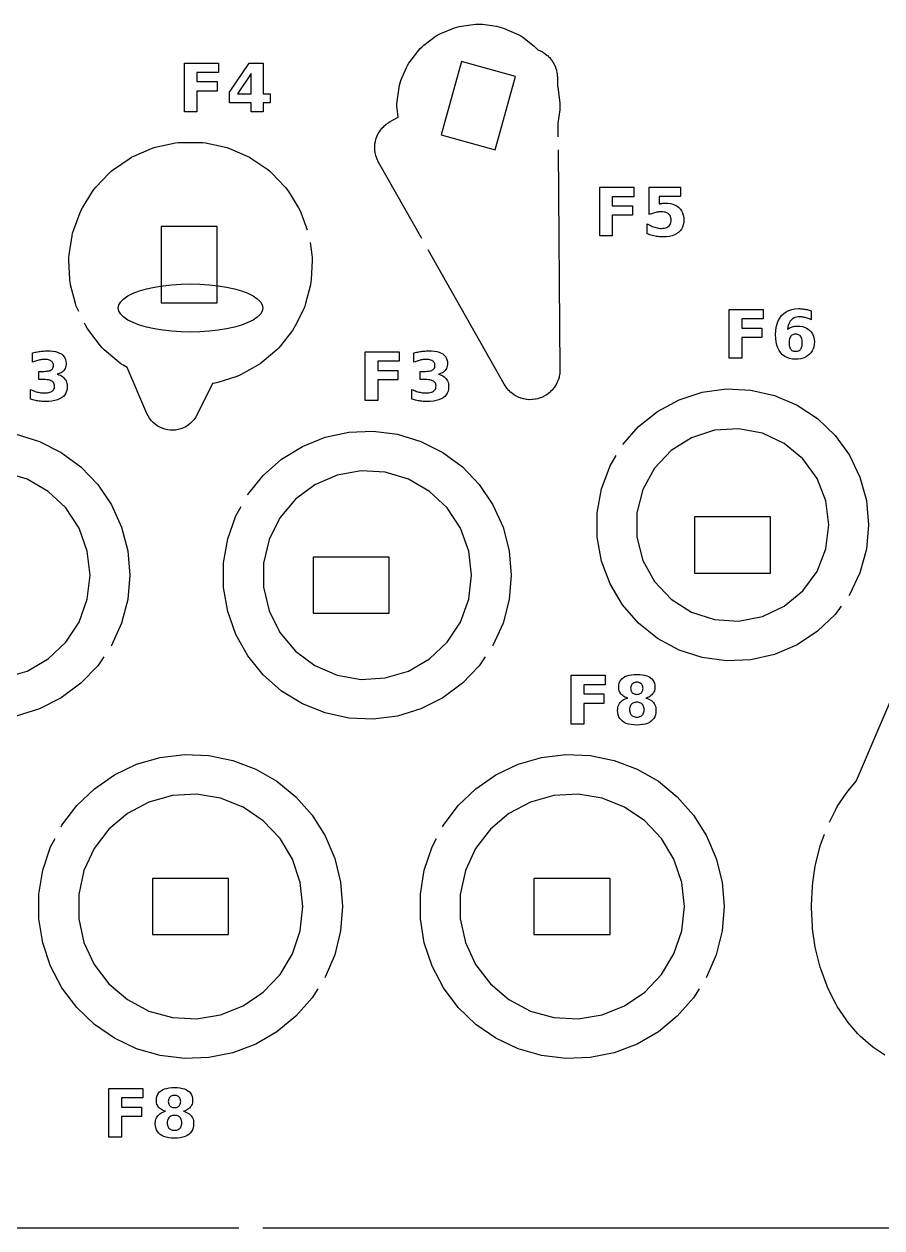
# Model space of a CAD drawing. Header units: millimetres. Extents: x 0 to 300, y 0 to 300.
# Drawn here: x 213.7 to 256.4, y 150 to 209.9 of the extents above; entities that cross this region are included whole.
import ezdxf

# ---------------------------------------------------------------- set-up
doc = ezdxf.new("R2010")
doc.units = ezdxf.units.MM
for name, color, linetype in [('CUT', 1, 'CONTINUOUS'), ('ENGRAVE', 5, 'CONTINUOUS'), ('SCORE', 7, 'CONTINUOUS')]:
    doc.layers.add(name, color=color, linetype=linetype)

msp = doc.modelspace()

# ---------------------------------------------------------------- linework, layer by layer
at = {"layer": 'CUT', "color": 1}
for points in [[(233.5188, 199.2549), (231.3811, 203.0245), (231.3501, 203.0824), (231.3301, 203.122), (231.2769, 203.242), (231.2721, 203.2544), (231.2308, 203.379), (231.2273, 203.3919), (231.1984, 203.5199), (231.1962, 203.5331), (231.18, 203.6633), (231.179, 203.6766), (231.1758, 203.8079), (231.1761, 203.8212), (231.1857, 203.9521), (231.1873, 203.9653), (231.2097, 204.0947), (231.2126, 204.1077), (231.2475, 204.2342), (231.2517, 204.2469), (231.2989, 204.3694), (231.3043, 204.3816), (231.3633, 204.4988), (231.3698, 204.5105), (231.44, 204.6214), (231.4477, 204.6323), (231.5284, 204.7358), (231.5371, 204.7459), (231.6276, 204.841), (231.6372, 204.8502), (231.7366, 204.936), (231.7471, 204.9442), (231.8544, 205.0199), (231.8918, 205.0436), (231.9481, 205.0774), (232.3386, 205.2988), (232.2858, 205.7254), (232.2764, 205.8433), (232.2773, 205.9633), (232.2886, 206.0811), (232.386, 206.7795), (232.4074, 206.8959), (232.4394, 207.0115), (232.4807, 207.1224), (232.7556, 207.7718), (232.8064, 207.8786), (232.8672, 207.982), (232.9358, 208.0784), (233.3694, 208.6346), (233.4461, 208.7246), (233.5316, 208.8088), (233.6228, 208.8841), (234.1856, 209.3091), (234.283, 209.3762), (234.3874, 209.4354), (234.495, 209.4846), (235.1486, 209.7494), (235.2601, 209.789), (235.3762, 209.8192), (235.4929, 209.8388), (236.1927, 209.9255), (236.3107, 209.9349), (236.4306, 209.9339), (236.5484, 209.9227), (237.2468, 209.8253), (237.3632, 209.8038), (237.4788, 209.7719), (237.5897, 209.7306), (238.2391, 209.4557), (238.3459, 209.4049), (238.4494, 209.3441), (238.5458, 209.2755), (239.1131, 208.8331), (239.2215, 208.7389), (239.3008, 208.6538), (239.3339, 208.6408), (239.3943, 208.6152), (239.412, 208.6072), (239.5298, 208.5469), (239.5414, 208.5402), (239.6526, 208.4685), (239.6635, 208.4607), (239.7671, 208.3784), (239.7772, 208.3695), (239.8721, 208.2774), (239.8813, 208.2675), (239.9667, 208.1665), (239.9748, 208.1558), (240.0498, 208.0468), (240.0569, 208.0354), (240.1207, 207.9195), (240.1266, 207.9074), (240.1787, 207.7858), (240.1833, 207.7732), (240.2231, 207.647), (240.2265, 207.634), (240.2537, 207.5045), (240.2558, 207.4913), (240.27, 207.3597), (240.2726, 207.3151), (240.2748, 207.249), (240.2776, 206.93), (240.279, 206.9049), (240.2875, 206.8488), (240.2963, 206.7978), (240.3928, 206.0186), (240.4022, 205.9006), (240.4013, 205.7807), (240.39, 205.6629), (240.2975, 204.9996), (240.2955, 204.98), (240.2949, 204.9602), (240.3005, 204.3263)], [(216.4288, 195.6332), (216.3635, 195.7662), (216.3094, 195.8924), (216.2682, 196.0235), (216.0292, 196.9465), (216.0016, 197.0811), (215.9877, 197.2178), (215.9394, 198.17), (215.9394, 198.3074), (215.9533, 198.444), (216.0977, 199.3865), (216.1253, 199.5211), (216.1665, 199.6521), (216.4976, 200.5462), (216.5518, 200.6725), (216.6184, 200.7926), (217.1228, 201.6017), (217.2013, 201.7145), (217.2908, 201.8187), (217.9476, 202.5098), (218.0472, 202.6044), (218.1559, 202.6885), (218.9384, 203.2332), (219.055, 203.3059), (219.1783, 203.3664), (220.0545, 203.7424), (220.1833, 203.7901), (220.3164, 203.8245), (221.2503, 204.0165), (221.3861, 204.0373), (221.5233, 204.0442), (222.4767, 204.0442), (222.6139, 204.0373), (222.7497, 204.0165), (223.6836, 203.8245), (223.8167, 203.7901), (223.9455, 203.7424), (224.8217, 203.3664), (224.945, 203.3059), (225.0616, 203.2332), (225.8441, 202.6885), (225.9528, 202.6044), (226.0524, 202.5098), (226.7092, 201.8187), (226.7987, 201.7145), (226.8772, 201.6017), (227.3816, 200.7926), (227.4482, 200.6725), (227.5024, 200.5462), (227.8164, 199.6985)], [(240.3062, 203.6763), (240.4022, 192.7513), (240.4012, 192.6861), (240.3994, 192.642), (240.3879, 192.5121), (240.386, 192.499), (240.3619, 192.3708), (240.3588, 192.3579), (240.3222, 192.2326), (240.3179, 192.2201), (240.2693, 192.099), (240.2638, 192.087), (240.2037, 191.9712), (240.197, 191.9597), (240.1259, 191.8504), (240.1181, 191.8396), (240.0367, 191.7377), (240.0279, 191.7278), (239.9369, 191.6343), (239.9272, 191.6252), (239.8275, 191.5411), (239.817, 191.533), (239.7096, 191.4589), (239.6983, 191.4519), (239.5843, 191.3887), (239.5724, 191.3828), (239.4526, 191.331), (239.4402, 191.3263), (239.316, 191.2864), (239.3032, 191.2829), (239.1757, 191.2553), (239.1627, 191.2531), (239.0331, 191.238), (239.0198, 191.2371), (238.8894, 191.2347), (238.8762, 191.2351), (238.7461, 191.2455), (238.733, 191.2471), (238.6045, 191.2701), (238.5916, 191.273), (238.466, 191.3084), (238.4534, 191.3126), (238.3319, 191.36), (238.3198, 191.3654), (238.2035, 191.4244), (238.1919, 191.431), (238.0819, 191.5011), (238.0711, 191.5087), (237.9684, 191.5892), (237.9584, 191.5979), (237.864, 191.688), (237.8549, 191.6976), (237.7697, 191.7964), (237.7616, 191.8069), (237.6865, 191.9135), (237.6629, 191.9508), (237.6293, 192.0068), (233.8395, 198.6895)], [(227.9517, 199.0645), (228.0467, 198.444), (228.0606, 198.3074), (228.0606, 198.17), (228.0123, 197.2178), (227.9984, 197.0811), (227.9708, 196.9465), (227.7318, 196.0235), (227.6906, 195.8924), (227.6365, 195.7662), (227.2166, 194.9102), (227.1499, 194.79), (227.0714, 194.6773), (226.4878, 193.9233), (226.3983, 193.8191), (226.2987, 193.7244), (225.5753, 193.1034), (225.4667, 193.0193), (225.3501, 192.9466), (224.5165, 192.4839), (224.3931, 192.4234), (224.2643, 192.3757), (223.3546, 192.0903), (223.2216, 192.0558), (223.2038, 192.0531), (223.2039, 192.0526), (223.1024, 192.0371), (222.3198, 190.4718), (222.254, 190.3551), (222.176, 190.2439), (222.0873, 190.1409), (221.989, 190.0472), (221.8819, 189.9637), (221.7671, 189.8911), (221.6456, 189.8302), (221.5188, 189.7816), (221.3877, 189.7458), (221.2538, 189.723), (221.1183, 189.7136), (220.9825, 189.7176), (220.8478, 189.7349), (220.7154, 189.7655), (220.5867, 189.809), (220.463, 189.865), (220.3453, 189.9329), (220.2349, 190.0121), (220.1329, 190.1018), (220.0402, 190.2011), (219.9578, 190.3091), (219.8865, 190.4247), (219.8277, 190.5451), (218.8474, 192.8323), (218.8445, 192.8382), (218.8389, 192.8417), (218.6499, 192.9466), (218.5333, 193.0193), (218.4247, 193.1034), (217.7013, 193.7244), (217.6017, 193.8191), (217.5122, 193.9233), (216.9286, 194.6773), (216.8501, 194.79), (216.7834, 194.9102), (216.715, 195.0496)], [(243.5395, 189.0063), (244.3178, 189.8972), (245.2675, 190.6545), (246.3371, 191.2301), (247.4924, 191.6054), (248.696, 191.7685), (249.9095, 191.714), (251.0937, 191.4437), (252.2106, 190.9663), (253.2243, 190.2971), (254.1023, 189.4577), (254.8163, 188.475), (255.3433, 187.3807), (255.6664, 186.2098), (255.7753, 185), (255.6664, 183.7902), (255.3433, 182.6193), (254.8163, 181.525), (254.7894, 181.488)], [(205.8395, 186.4898), (205.8552, 186.518), (206.6198, 187.4648), (207.5333, 188.2689), (208.5697, 188.907), (209.6989, 189.3608), (210.8886, 189.6172), (212.1045, 189.6688), (213.3117, 189.5142), (214.4753, 189.1579), (215.562, 188.61), (216.5405, 187.8863), (217.3826, 187.0076), (218.0641, 185.9993), (218.5654, 184.8904), (218.8721, 183.7126), (218.9753, 182.5), (218.8721, 181.2874), (218.5654, 180.1096), (218.0641, 179.0007), (218.0412, 178.9667)], [(224.8395, 186.4898), (224.8552, 186.518), (225.6198, 187.4648), (226.5333, 188.2689), (227.5697, 188.907), (228.6989, 189.3608), (229.8886, 189.6172), (231.1045, 189.6688), (232.3117, 189.5142), (233.4753, 189.1579), (234.562, 188.61), (235.5405, 187.8863), (236.3826, 187.0076), (237.0641, 185.9993), (237.5654, 184.8904), (237.8721, 183.7126), (237.9753, 182.5), (237.8721, 181.2874), (237.5654, 180.1096), (237.0641, 179.0007), (237.0412, 178.9667)], [(254.4073, 180.9621), (254.1023, 180.5423), (253.2243, 179.7029), (252.2106, 179.0337), (251.0937, 178.5563), (249.9095, 178.286), (248.696, 178.2315), (247.4924, 178.3946), (246.3371, 178.7699), (245.2675, 179.3455), (244.3178, 180.1028), (243.5187, 181.0176), (242.8957, 182.0603), (242.4689, 183.1975), (242.252, 184.3927), (242.252, 185.6073), (242.4689, 186.8025), (242.8957, 187.9397), (243.2015, 188.4516)], [(217.6772, 178.4282), (217.3826, 177.9924), (216.5405, 177.1137), (215.562, 176.39), (214.4753, 175.8421), (213.3117, 175.4858), (212.1045, 175.3312), (210.8886, 175.3828), (209.6989, 175.6392), (208.5697, 176.093), (207.5333, 176.7311), (206.6198, 177.5352), (205.8552, 178.482), (205.2617, 179.5445), (204.8563, 180.692), (204.6506, 181.8915), (204.6506, 183.1085), (204.8563, 184.308), (205.2617, 185.4555), (205.5225, 185.9224)], [(236.6772, 178.4282), (236.3826, 177.9924), (235.5405, 177.1137), (234.562, 176.39), (233.4753, 175.8421), (232.3117, 175.4858), (231.1045, 175.3312), (229.8886, 175.3828), (228.6989, 175.6392), (227.5697, 176.093), (226.5333, 176.7311), (225.6198, 177.5352), (224.8552, 178.482), (224.2617, 179.5445), (223.8563, 180.692), (223.6506, 181.8915), (223.6506, 183.1085), (223.8563, 184.308), (224.2617, 185.4555), (224.5225, 185.9224)], [(253.8208, 170.2013), (254.1396, 170.8375), (254.2179, 170.9732), (254.651, 171.6317), (254.752, 171.766), (255.1558, 172.2381), (255.1699, 172.2564), (255.18, 172.2771), (257.7369, 178.2431)], [(215.5532, 169.9643), (215.5975, 170.0487), (216.3298, 171.0233), (217.2091, 171.8678), (218.2124, 172.5604), (219.3138, 173.083), (220.4848, 173.4222), (221.695, 173.5691), (222.9131, 173.52), (224.1076, 173.2762), (225.2475, 172.8439), (226.3032, 172.2343), (227.2476, 171.4633), (228.056, 170.5508), (228.7075, 169.5204), (229.1854, 168.3988), (229.4771, 167.2152), (229.5752, 166), (229.4771, 164.7848), (229.1854, 163.6012), (228.7075, 162.4796), (228.6879, 162.4485)], [(234.5532, 169.9643), (234.5975, 170.0487), (235.3298, 171.0233), (236.2091, 171.8678), (237.2124, 172.5604), (238.3138, 173.083), (239.4848, 173.4222), (240.695, 173.5691), (241.9131, 173.52), (243.1076, 173.2762), (244.2475, 172.8439), (245.3032, 172.2343), (246.2476, 171.4633), (247.056, 170.5508), (247.7075, 169.5204), (248.1854, 168.3988), (248.4771, 167.2152), (248.5752, 166), (248.4771, 164.7848), (248.1854, 163.6012), (247.7075, 162.4796), (247.6879, 162.4485)], [(228.3405, 161.8991), (228.056, 161.4492), (227.2476, 160.5367), (226.3032, 159.7657), (225.2475, 159.1561), (224.1076, 158.7238), (222.9131, 158.48), (221.695, 158.4309), (220.4848, 158.5778), (219.3138, 158.917), (218.2124, 159.4396), (217.2091, 160.1322), (216.3298, 160.9767), (215.5975, 161.9513), (215.0309, 163.0308), (214.6449, 164.1871), (214.4493, 165.3904), (214.4493, 166.6096), (214.6449, 167.8129), (215.0309, 168.9692), (215.2511, 169.3887)], [(247.3405, 161.8991), (247.056, 161.4492), (246.2476, 160.5367), (245.3032, 159.7657), (244.2475, 159.1561), (243.1076, 158.7238), (241.9131, 158.48), (240.695, 158.4309), (239.4848, 158.5778), (238.3138, 158.917), (237.2124, 159.4396), (236.2091, 160.1322), (235.3298, 160.9767), (234.5975, 161.9513), (234.0309, 163.0308), (233.6449, 164.1871), (233.4493, 165.3904), (233.4493, 166.6096), (233.6449, 167.8129), (234.0309, 168.9692), (234.2511, 169.3887)], [(256.5787, 158.6015), (256.036, 158.9584), (255.8811, 159.0773), (255.3615, 159.5402), (255.2347, 159.6695), (254.752, 160.234), (254.651, 160.3683), (254.2179, 161.0268), (254.1396, 161.1625), (253.768, 161.9041), (253.7093, 162.0394), (253.4094, 162.8503), (253.3677, 162.9843), (253.1475, 163.849), (253.1208, 163.9816), (252.9864, 164.8829), (252.9734, 165.0146), (252.9281, 165.9343), (252.9281, 166.0657), (252.9742, 167.0022), (252.9969, 167.1903), (252.9988, 167.2003), (253.1208, 168.0184), (253.1475, 168.151), (253.3677, 169.0157), (253.4094, 169.1497), (253.5759, 169.5999)], [(175.6, 150), (224.4, 150)], [(225.6, 150), (274.4, 150)]]:
    msp.add_lwpolyline(points, dxfattribs=at)
for points in [[(234.4901, 204.4168), (237.1794, 203.6739), (238.1885, 207.3271), (235.4992, 208.07), (234.4901, 204.4168)], [(223.3231, 199.8491), (220.5331, 199.8491), (220.5331, 196.0591), (223.3231, 196.0591), (223.3231, 199.8491)], [(250.895, 182.605), (250.895, 185.395), (247.105, 185.395), (247.105, 182.605), (250.895, 182.605)], [(231.895, 180.605), (231.895, 183.395), (228.105, 183.395), (228.105, 180.605), (231.895, 180.605)], [(223.895, 164.605), (223.895, 167.395), (220.105, 167.395), (220.105, 164.605), (223.895, 164.605)], [(242.895, 164.605), (242.895, 167.395), (239.105, 167.395), (239.105, 164.605), (242.895, 164.605)]]:
    msp.add_lwpolyline(points, close=True, dxfattribs=at)
at = {"layer": 'ENGRAVE', "color": 5}
for points in [[(223.3862, 207.9967), (223.3862, 207.5231), (222.3217, 207.5231), (222.3217, 207.0706), (223.3227, 207.0706), (223.3227, 206.597), (222.3217, 206.597), (222.3217, 205.5667), (221.6951, 205.5667), (221.6951, 207.9967), (223.3862, 207.9967)], [(225.6191, 206.4635), (225.9658, 206.4635), (225.9658, 206.0094), (225.6191, 206.0094), (225.6191, 205.5667), (225.0266, 205.5667), (225.0266, 206.0094), (223.9492, 206.0094), (223.9492, 206.5465), (224.9225, 207.9967), (225.6191, 207.9967), (225.6191, 206.4635)], [(225.0266, 206.4635), (225.0266, 207.4807), (224.3398, 206.4635), (225.0266, 206.4635)], [(244.0743, 201.8148), (244.0743, 201.3412), (243.0098, 201.3412), (243.0098, 200.8887), (244.0108, 200.8887), (244.0108, 200.4151), (243.0098, 200.4151), (243.0098, 199.3848), (242.3832, 199.3848), (242.3832, 201.8148), (244.0743, 201.8148)], [(246.3984, 201.8148), (246.3984, 201.3542), (245.3404, 201.3542), (245.3404, 200.9782), (245.3643, 200.9845), (245.3883, 200.9902), (245.4122, 200.9955), (245.4363, 201.0003), (245.4603, 201.0046), (245.4845, 201.0083), (245.5088, 201.0116), (245.5334, 201.0142), (245.5583, 201.0163), (245.5836, 201.0177), (245.6091, 201.0186), (245.635, 201.0189), (245.7777, 201.0127), (245.9094, 200.9942), (246.0301, 200.9634), (246.1399, 200.9202), (246.2388, 200.8646), (246.3268, 200.7967), (246.4023, 200.7178), (246.4642, 200.6292), (246.5123, 200.5308), (246.5467, 200.4228), (246.5673, 200.305), (246.5742, 200.1774), (246.5667, 200.0509), (246.5442, 199.9338), (246.5068, 199.8263), (246.4544, 199.7282), (246.3871, 199.6396), (246.3048, 199.5606), (246.2092, 199.4924), (246.102, 199.4367), (245.9831, 199.3933), (245.8527, 199.3624), (245.7106, 199.3438), (245.5569, 199.3376), (245.4881, 199.3387), (245.4195, 199.342), (245.3512, 199.3476), (245.2831, 199.3553), (245.2152, 199.3653), (245.1476, 199.3775), (245.0801, 199.3919), (245.0127, 199.4087), (244.9455, 199.4277), (244.8785, 199.4491), (244.8115, 199.4728), (244.7447, 199.4987), (244.7447, 199.9919), (244.8103, 199.9555), (244.8748, 199.9223), (244.9382, 199.8922), (245.0004, 199.8653), (245.0615, 199.8416), (245.1215, 199.821), (245.1804, 199.8036), (245.2381, 199.7893), (245.2946, 199.7783), (245.3501, 199.7704), (245.4044, 199.7656), (245.4576, 199.764), (245.5309, 199.7671), (245.5988, 199.7764), (245.6613, 199.7919), (245.7184, 199.8136), (245.7701, 199.8414), (245.8165, 199.8755), (245.8565, 199.9149), (245.8893, 199.9586), (245.9148, 200.0067), (245.933, 200.0593), (245.9439, 200.1162), (245.9475, 200.1774), (245.9439, 200.2392), (245.933, 200.2964), (245.9148, 200.3491), (245.8893, 200.3973), (245.8565, 200.441), (245.8165, 200.4802), (245.7701, 200.514), (245.7184, 200.5417), (245.6613, 200.5632), (245.5988, 200.5785), (245.5309, 200.5878), (245.4576, 200.5908), (245.4121, 200.5899), (245.3656, 200.587), (245.318, 200.5821), (245.2695, 200.5753), (245.22, 200.5665), (245.1695, 200.5559), (245.1179, 200.5431), (245.065, 200.5283), (245.0108, 200.5113), (244.9554, 200.4922), (244.8987, 200.471), (244.8408, 200.4476), (244.8408, 201.8148), (246.3984, 201.8148)], [(222, 194.6), (221.5301, 194.6103), (221.0683, 194.6409), (220.6223, 194.6913), (220.2, 194.7608), (219.8085, 194.848), (219.4544, 194.9515), (219.1439, 195.0695), (218.8823, 195.2), (218.674, 195.3408), (218.5227, 195.4894), (218.4308, 195.6434), (218.4, 195.8), (218.4308, 195.9566), (218.5227, 196.1106), (218.674, 196.2592), (218.8823, 196.4), (219.1439, 196.5305), (219.4544, 196.6485), (219.8085, 196.752), (220.2, 196.8392), (220.6223, 196.9087), (221.0683, 196.9591), (221.5301, 196.9897), (222, 197), (222.4699, 196.9897), (222.9317, 196.9591), (223.3777, 196.9087), (223.8, 196.8392), (224.1915, 196.752), (224.5456, 196.6485), (224.8561, 196.5305), (225.1177, 196.4), (225.326, 196.2592), (225.4773, 196.1106), (225.5692, 195.9566), (225.6, 195.8), (225.5692, 195.6434), (225.4773, 195.4894), (225.326, 195.3408), (225.1177, 195.2), (224.8561, 195.0695), (224.5456, 194.9515), (224.1915, 194.848), (223.8, 194.7608), (223.3777, 194.6913), (222.9317, 194.6409), (222.4699, 194.6103), (222, 194.6)], [(250.5213, 195.7268), (250.5213, 195.2531), (249.4569, 195.2531), (249.4569, 194.8007), (250.4579, 194.8007), (250.4579, 194.327), (249.4569, 194.327), (249.4569, 193.2968), (248.8303, 193.2968), (248.8303, 195.7268), (250.5213, 195.7268)], [(252.8644, 195.2374), (252.8143, 195.2586), (252.7653, 195.2777), (252.7172, 195.2947), (252.6702, 195.3096), (252.6241, 195.3223), (252.5787, 195.333), (252.5337, 195.3417), (252.489, 195.3485), (252.4447, 195.3534), (252.4007, 195.3563), (252.3572, 195.3573), (252.2673, 195.353), (252.1843, 195.34), (252.1081, 195.3184), (252.0389, 195.2882), (251.9765, 195.2494), (251.921, 195.2019), (251.8725, 195.1459), (251.8313, 195.0815), (251.7973, 195.0088), (251.7705, 194.9277), (251.751, 194.8383), (251.7387, 194.7404), (251.775, 194.7659), (251.8123, 194.7892), (251.8506, 194.8102), (251.8899, 194.829), (251.9301, 194.8457), (251.9714, 194.8601), (252.0138, 194.8722), (252.0575, 194.8822), (252.1024, 194.89), (252.1486, 194.8955), (252.1961, 194.8988), (252.2449, 194.8999), (252.3651, 194.8939), (252.4773, 194.8757), (252.5816, 194.8454), (252.6778, 194.803), (252.766, 194.7485), (252.8463, 194.6818), (252.9161, 194.6054), (252.9733, 194.5214), (253.0178, 194.43), (253.0495, 194.331), (253.0686, 194.2245), (253.0749, 194.1106), (253.0678, 193.9847), (253.0465, 193.8674), (253.011, 193.7588), (252.9614, 193.6588), (252.8975, 193.5675), (252.8194, 193.4847), (252.7294, 193.4129), (252.6297, 193.3541), (252.5203, 193.3083), (252.4013, 193.2757), (252.2726, 193.2561), (252.1342, 193.2496), (251.9822, 193.2584), (251.8422, 193.2851), (251.714, 193.3295), (251.5978, 193.3917), (251.4934, 193.4717), (251.4009, 193.5694), (251.3216, 193.6834), (251.2567, 193.8123), (251.2062, 193.9561), (251.1702, 194.1148), (251.1485, 194.2883), (251.1413, 194.4768), (251.1498, 194.6703), (251.1751, 194.8496), (251.2172, 195.0145), (251.2762, 195.1651), (251.3521, 195.3013), (251.4449, 195.4232), (251.5523, 195.5284), (251.6723, 195.6145), (251.8048, 195.6814), (251.9498, 195.7292), (252.1073, 195.7579), (252.2774, 195.7675), (252.333, 195.7667), (252.3881, 195.7646), (252.4426, 195.7609), (252.4966, 195.7559), (252.55, 195.7494), (252.6029, 195.7414), (252.6555, 195.732), (252.7078, 195.7212), (252.76, 195.7089), (252.812, 195.6951), (252.8638, 195.6799), (252.9154, 195.6633), (252.9154, 195.2141), (252.8644, 195.2374)], [(252.0402, 194.4844), (251.9968, 194.4696), (251.958, 194.4489), (251.9238, 194.4223), (251.8941, 194.3897), (251.869, 194.3512), (251.8484, 194.3068), (251.8325, 194.2564), (251.821, 194.2002), (251.8142, 194.138), (251.8119, 194.0699), (251.8142, 194.0018), (251.821, 193.9396), (251.8325, 193.8833), (251.8484, 193.833), (251.869, 193.7885), (251.8941, 193.75), (251.9238, 193.7175), (251.958, 193.6908), (251.9968, 193.6701), (252.0402, 193.6553), (252.0882, 193.6464), (252.1407, 193.6434), (252.1937, 193.6464), (252.242, 193.6553), (252.2857, 193.6701), (252.3248, 193.6908), (252.3592, 193.7175), (252.3889, 193.75), (252.414, 193.7885), (252.4346, 193.833), (252.4505, 193.8833), (252.462, 193.9396), (252.4688, 194.0018), (252.4711, 194.0699), (252.4688, 194.138), (252.462, 194.2002), (252.4505, 194.2564), (252.4346, 194.3068), (252.414, 194.3512), (252.3889, 194.3897), (252.3592, 194.4223), (252.3248, 194.4489), (252.2857, 194.4696), (252.242, 194.4844), (252.1937, 194.4933), (252.1407, 194.4963), (252.0882, 194.4933), (252.0402, 194.4844)], [(215.4349, 192.4775), (215.507, 192.4485), (215.5725, 192.4144), (215.6315, 192.375), (215.6839, 192.3305), (215.7298, 192.2807), (215.7688, 192.226), (215.8008, 192.1665), (215.8256, 192.1023), (215.8434, 192.0333), (215.854, 191.9596), (215.8575, 191.8811), (215.8499, 191.7655), (215.8268, 191.6595), (215.7884, 191.5631), (215.7346, 191.4764), (215.6654, 191.3993), (215.5809, 191.3318), (215.4816, 191.2744), (215.3682, 191.2274), (215.2407, 191.1908), (215.0991, 191.1647), (214.9434, 191.149), (214.7736, 191.1438), (214.7112, 191.1447), (214.6487, 191.1472), (214.5862, 191.1513), (214.5236, 191.1572), (214.461, 191.1647), (214.3984, 191.1739), (214.3359, 191.1848), (214.2735, 191.1973), (214.2114, 191.2116), (214.1496, 191.2275), (214.0879, 191.245), (214.0265, 191.2643), (214.0265, 191.7477), (214.085, 191.7196), (214.1434, 191.6939), (214.2017, 191.6706), (214.2598, 191.6496), (214.3178, 191.6311), (214.3756, 191.615), (214.4332, 191.6013), (214.4905, 191.5901), (214.5475, 191.5814), (214.6042, 191.5752), (214.6606, 191.5715), (214.7166, 191.5702), (214.7964, 191.5726), (214.8697, 191.5798), (214.9365, 191.5918), (214.9969, 191.6086), (215.0508, 191.6302), (215.0983, 191.6565), (215.1388, 191.6873), (215.172, 191.7223), (215.1978, 191.7615), (215.2162, 191.8048), (215.2272, 191.8523), (215.2309, 191.9039), (215.2271, 191.957), (215.2158, 192.0056), (215.1969, 192.0498), (215.1705, 192.0895), (215.1365, 192.1247), (215.095, 192.1554), (215.0461, 192.1815), (214.99, 192.2028), (214.9268, 192.2195), (214.8563, 192.2313), (214.7787, 192.2384), (214.6938, 192.2408), (214.4432, 192.2408), (214.4432, 192.6445), (214.7068, 192.6445), (214.7822, 192.6465), (214.8508, 192.6527), (214.9127, 192.663), (214.968, 192.6774), (215.0165, 192.6959), (215.0584, 192.7185), (215.0937, 192.7454), (215.1226, 192.7765), (215.1451, 192.8119), (215.1611, 192.8516), (215.1707, 192.8956), (215.174, 192.9439), (215.1708, 192.9888), (215.1615, 193.0302), (215.1459, 193.0681), (215.124, 193.1024), (215.096, 193.1332), (215.0617, 193.1604), (215.0216, 193.1838), (214.9765, 193.2029), (214.9262, 193.2178), (214.8707, 193.2284), (214.8101, 193.2348), (214.7443, 193.2369), (214.6937, 193.236), (214.643, 193.2331), (214.5921, 193.2284), (214.541, 193.2217), (214.4897, 193.2132), (214.4383, 193.2027), (214.3868, 193.1904), (214.3354, 193.1763), (214.2841, 193.1604), (214.2328, 193.1427), (214.1817, 193.1232), (214.1307, 193.1018), (214.1307, 193.5608), (214.1924, 193.5774), (214.254, 193.5926), (214.3154, 193.6064), (214.3766, 193.6187), (214.4376, 193.6295), (214.4985, 193.6389), (214.5591, 193.6469), (214.6193, 193.6534), (214.6792, 193.6585), (214.7387, 193.6621), (214.7978, 193.6643), (214.8566, 193.665), (215.0078, 193.6607), (215.1458, 193.6477), (215.2706, 193.6261), (215.3821, 193.5959), (215.4804, 193.557), (215.5654, 193.5095), (215.6373, 193.4534), (215.6961, 193.3885), (215.7418, 193.3148), (215.7745, 193.2325), (215.7941, 193.1414), (215.8006, 193.0416), (215.7975, 192.9727), (215.7881, 192.908), (215.7725, 192.8477), (215.7507, 192.7917), (215.7226, 192.7399), (215.6883, 192.6925), (215.6479, 192.6494), (215.6015, 192.6108), (215.5491, 192.5767), (215.4908, 192.5471), (215.4265, 192.5219), (215.3562, 192.5012), (215.4349, 192.4775)], [(232.3902, 193.621), (232.3902, 193.1474), (231.3258, 193.1474), (231.3258, 192.6949), (232.3268, 192.6949), (232.3268, 192.2213), (231.3258, 192.2213), (231.3258, 191.191), (230.6992, 191.191), (230.6992, 193.621), (232.3902, 193.621)], [(234.4349, 192.4775), (234.507, 192.4485), (234.5725, 192.4144), (234.6315, 192.375), (234.6839, 192.3305), (234.7298, 192.2807), (234.7688, 192.226), (234.8008, 192.1665), (234.8256, 192.1023), (234.8434, 192.0333), (234.854, 191.9596), (234.8575, 191.8811), (234.8499, 191.7655), (234.8268, 191.6595), (234.7884, 191.5631), (234.7346, 191.4764), (234.6654, 191.3993), (234.5809, 191.3318), (234.4816, 191.2744), (234.3682, 191.2274), (234.2407, 191.1908), (234.0991, 191.1647), (233.9434, 191.149), (233.7736, 191.1438), (233.7112, 191.1447), (233.6487, 191.1472), (233.5862, 191.1513), (233.5236, 191.1572), (233.461, 191.1647), (233.3984, 191.1739), (233.3359, 191.1848), (233.2735, 191.1973), (233.2114, 191.2116), (233.1496, 191.2275), (233.0879, 191.245), (233.0265, 191.2643), (233.0265, 191.7477), (233.085, 191.7196), (233.1434, 191.6939), (233.2017, 191.6706), (233.2598, 191.6496), (233.3178, 191.6311), (233.3756, 191.615), (233.4332, 191.6013), (233.4905, 191.5901), (233.5475, 191.5814), (233.6042, 191.5752), (233.6606, 191.5715), (233.7166, 191.5702), (233.7964, 191.5726), (233.8697, 191.5798), (233.9365, 191.5918), (233.9969, 191.6086), (234.0508, 191.6302), (234.0983, 191.6565), (234.1388, 191.6873), (234.172, 191.7223), (234.1978, 191.7615), (234.2162, 191.8048), (234.2272, 191.8523), (234.2309, 191.9039), (234.2271, 191.957), (234.2158, 192.0056), (234.1969, 192.0498), (234.1705, 192.0895), (234.1365, 192.1247), (234.095, 192.1554), (234.0461, 192.1815), (233.99, 192.2028), (233.9268, 192.2195), (233.8563, 192.2313), (233.7787, 192.2384), (233.6938, 192.2408), (233.4432, 192.2408), (233.4432, 192.6445), (233.7068, 192.6445), (233.7822, 192.6465), (233.8508, 192.6527), (233.9127, 192.663), (233.968, 192.6774), (234.0165, 192.6959), (234.0584, 192.7185), (234.0937, 192.7454), (234.1226, 192.7765), (234.1451, 192.8119), (234.1611, 192.8516), (234.1707, 192.8956), (234.174, 192.9439), (234.1708, 192.9888), (234.1615, 193.0302), (234.1459, 193.0681), (234.124, 193.1024), (234.096, 193.1332), (234.0617, 193.1604), (234.0216, 193.1838), (233.9765, 193.2029), (233.9262, 193.2178), (233.8707, 193.2284), (233.8101, 193.2348), (233.7443, 193.2369), (233.6937, 193.236), (233.643, 193.2331), (233.5921, 193.2284), (233.541, 193.2217), (233.4897, 193.2132), (233.4383, 193.2027), (233.3868, 193.1904), (233.3354, 193.1763), (233.2841, 193.1604), (233.2328, 193.1427), (233.1817, 193.1232), (233.1307, 193.1018), (233.1307, 193.5608), (233.1924, 193.5774), (233.254, 193.5926), (233.3154, 193.6064), (233.3766, 193.6187), (233.4376, 193.6295), (233.4985, 193.6389), (233.5591, 193.6469), (233.6193, 193.6534), (233.6792, 193.6585), (233.7387, 193.6621), (233.7978, 193.6643), (233.8566, 193.665), (234.0078, 193.6607), (234.1458, 193.6477), (234.2706, 193.6261), (234.3821, 193.5959), (234.4804, 193.557), (234.5654, 193.5095), (234.6373, 193.4534), (234.6961, 193.3885), (234.7418, 193.3148), (234.7745, 193.2325), (234.7941, 193.1414), (234.8006, 193.0416), (234.7975, 192.9727), (234.7881, 192.908), (234.7725, 192.8477), (234.7507, 192.7917), (234.7226, 192.7399), (234.6883, 192.6925), (234.6479, 192.6494), (234.6015, 192.6108), (234.5491, 192.5767), (234.4908, 192.5471), (234.4265, 192.5219), (234.3562, 192.5012), (234.4349, 192.4775)], [(242.6592, 177.5153), (242.6592, 177.0416), (241.5947, 177.0416), (241.5947, 176.5892), (242.5957, 176.5892), (242.5957, 176.1155), (241.5947, 176.1155), (241.5947, 175.0853), (240.9681, 175.0853), (240.9681, 177.5153), (242.6592, 177.5153)], [(243.5815, 176.4638), (243.5289, 176.5), (243.4824, 176.5401), (243.4419, 176.5843), (243.4076, 176.6323), (243.3795, 176.6841), (243.3577, 176.7397), (243.3421, 176.7991), (243.3327, 176.8623), (243.3296, 176.9293), (243.336, 177.0278), (243.3551, 177.1181), (243.387, 177.2003), (243.4316, 177.2744), (243.489, 177.3403), (243.5591, 177.3981), (243.6416, 177.4473), (243.736, 177.4876), (243.8423, 177.5189), (243.9606, 177.5413), (244.0908, 177.5547), (244.2329, 177.5592), (244.3741, 177.5548), (244.5035, 177.5414), (244.6211, 177.5191), (244.727, 177.488), (244.8211, 177.4479), (244.9035, 177.3989), (244.9736, 177.3413), (245.031, 177.2755), (245.0756, 177.2013), (245.1075, 177.1189), (245.1266, 177.0283), (245.133, 176.9293), (245.1299, 176.8623), (245.1204, 176.7991), (245.1047, 176.7397), (245.0827, 176.6841), (245.0544, 176.6323), (245.0199, 176.5843), (244.9792, 176.5401), (244.9324, 176.5), (244.8797, 176.4638), (244.821, 176.4316), (244.7562, 176.4034), (244.6854, 176.3792), (244.7645, 176.354), (244.8369, 176.3241), (244.9025, 176.2895), (244.9614, 176.2501), (245.0135, 176.2059), (245.0589, 176.157), (245.0975, 176.1035), (245.129, 176.0455), (245.1535, 175.9831), (245.1711, 175.9161), (245.1816, 175.8447), (245.1851, 175.7688), (245.1784, 175.6533), (245.1584, 175.5476), (245.1251, 175.4517), (245.0784, 175.3656), (245.0184, 175.2893), (244.945, 175.2228), (244.8585, 175.1663), (244.7592, 175.1202), (244.647, 175.0842), (244.5218, 175.0586), (244.3838, 175.0432), (244.2329, 175.0381), (244.0815, 175.0432), (243.9429, 175.0586), (243.8173, 175.0842), (243.7045, 175.1202), (243.6046, 175.1663), (243.5176, 175.2228), (243.4437, 175.2893), (243.3833, 175.3656), (243.3363, 175.4517), (243.3028, 175.5476), (243.2826, 175.6533), (243.2759, 175.7688), (243.2794, 175.8447), (243.2899, 175.9161), (243.3074, 175.9831), (243.332, 176.0455), (243.3635, 176.1035), (243.402, 176.157), (243.4475, 176.2059), (243.4996, 176.2501), (243.5585, 176.2895), (243.6241, 176.3241), (243.6965, 176.354), (243.7756, 176.3792), (243.7048, 176.4034), (243.6401, 176.4316), (243.5815, 176.4638)], [(243.931, 176.7767), (243.9422, 176.7377), (243.9579, 176.7024), (243.978, 176.6708), (244.0026, 176.6429), (244.0314, 176.619), (244.064, 176.5995), (244.1005, 176.5843), (244.1408, 176.5734), (244.1849, 176.5669), (244.2329, 176.5647), (244.2799, 176.5669), (244.3232, 176.5734), (244.3627, 176.5843), (244.3986, 176.5995), (244.4307, 176.619), (244.4592, 176.6429), (244.4835, 176.6708), (244.5035, 176.7024), (244.519, 176.7377), (244.5301, 176.7767), (244.5367, 176.8194), (244.5389, 176.8658), (244.5367, 176.9123), (244.5301, 176.9549), (244.519, 176.9938), (244.5035, 177.029), (244.4835, 177.0604), (244.4592, 177.088), (244.4307, 177.1116), (244.3986, 177.131), (244.3627, 177.146), (244.3232, 177.1567), (244.2799, 177.1632), (244.2329, 177.1653), (244.1849, 177.1632), (244.1408, 177.1566), (244.1005, 177.1458), (244.064, 177.1306), (244.0314, 177.1111), (244.0026, 177.0872), (243.978, 177.0594), (243.9579, 177.0279), (243.9422, 176.9928), (243.931, 176.9541), (243.9243, 176.9118), (243.9221, 176.8658), (243.9243, 176.8194), (243.931, 176.7767)], [(244.0775, 176.1485), (244.0347, 176.1298), (243.9965, 176.1058), (243.9628, 176.0765), (243.9339, 176.0421), (243.9103, 176.0032), (243.892, 175.9597), (243.8788, 175.9115), (243.871, 175.8588), (243.8684, 175.8014), (243.871, 175.744), (243.8788, 175.6914), (243.892, 175.6433), (243.9103, 175.5999), (243.9339, 175.5612), (243.9628, 175.5271), (243.9965, 175.4981), (244.0347, 175.4742), (244.0775, 175.4557), (244.1248, 175.4425), (244.1766, 175.4346), (244.2329, 175.4319), (244.2887, 175.4346), (244.34, 175.4425), (244.3867, 175.4557), (244.429, 175.4742), (244.4667, 175.4981), (244.4999, 175.5271), (244.5282, 175.5612), (244.5514, 175.5999), (244.5694, 175.6433), (244.5823, 175.6914), (244.5901, 175.744), (244.5926, 175.8014), (244.5901, 175.8592), (244.5823, 175.9123), (244.5694, 175.9607), (244.5514, 176.0043), (244.5282, 176.0432), (244.4999, 176.0773), (244.4667, 176.1064), (244.429, 176.1302), (244.3867, 176.1487), (244.34, 176.1619), (244.2887, 176.1698), (244.2329, 176.1725), (244.1766, 176.1698), (244.1248, 176.1618), (244.0775, 176.1485)], [(219.6296, 156.9448), (219.6296, 156.4711), (218.5651, 156.4711), (218.5651, 156.0187), (219.5661, 156.0187), (219.5661, 155.545), (218.5651, 155.545), (218.5651, 154.5147), (217.9385, 154.5147), (217.9385, 156.9448), (219.6296, 156.9448)], [(220.5519, 155.8933), (220.4993, 155.9295), (220.4528, 155.9696), (220.4123, 156.0138), (220.378, 156.0618), (220.35, 156.1136), (220.3281, 156.1692), (220.3125, 156.2286), (220.3032, 156.2918), (220.3, 156.3588), (220.3064, 156.4573), (220.3255, 156.5476), (220.3574, 156.6298), (220.402, 156.7039), (220.4594, 156.7698), (220.5295, 156.8276), (220.612, 156.8768), (220.7064, 156.9171), (220.8127, 156.9484), (220.931, 156.9708), (221.0612, 156.9842), (221.2034, 156.9887), (221.3445, 156.9843), (221.4739, 156.9709), (221.5915, 156.9486), (221.6974, 156.9175), (221.7916, 156.8774), (221.8739, 156.8284), (221.9441, 156.7708), (222.0014, 156.705), (222.0461, 156.6308), (222.0779, 156.5484), (222.0971, 156.4578), (222.1034, 156.3588), (222.1003, 156.2918), (222.0909, 156.2286), (222.0752, 156.1692), (222.0532, 156.1136), (222.0249, 156.0618), (221.9903, 156.0138), (221.9496, 155.9696), (221.9029, 155.9295), (221.8501, 155.8933), (221.7914, 155.8611), (221.7266, 155.8329), (221.6558, 155.8087), (221.7349, 155.7835), (221.8073, 155.7536), (221.8729, 155.719), (221.9318, 155.6796), (221.984, 155.6354), (222.0294, 155.5865), (222.0679, 155.533), (222.0995, 155.475), (222.124, 155.4126), (222.1415, 155.3456), (222.152, 155.2742), (222.1555, 155.1983), (222.1488, 155.0828), (222.1288, 154.9771), (222.0955, 154.8812), (222.0488, 154.7951), (221.9888, 154.7188), (221.9154, 154.6523), (221.829, 154.5958), (221.7296, 154.5497), (221.6174, 154.5137), (221.4923, 154.4881), (221.3543, 154.4727), (221.2034, 154.4675), (221.0519, 154.4727), (220.9134, 154.4881), (220.7877, 154.5137), (220.6749, 154.5497), (220.575, 154.5958), (220.488, 154.6523), (220.4142, 154.7188), (220.3538, 154.7951), (220.3068, 154.8812), (220.2732, 154.9771), (220.253, 155.0828), (220.2463, 155.1983), (220.2498, 155.2742), (220.2603, 155.3456), (220.2779, 155.4126), (220.3024, 155.475), (220.3339, 155.533), (220.3725, 155.5865), (220.4179, 155.6354), (220.47, 155.6796), (220.5289, 155.719), (220.5946, 155.7536), (220.6669, 155.7835), (220.746, 155.8087), (220.6753, 155.8329), (220.6106, 155.8611), (220.5519, 155.8933)], [(220.9014, 156.2062), (220.9126, 156.1672), (220.9283, 156.1319), (220.9484, 156.1003), (220.9731, 156.0724), (221.0018, 156.0485), (221.0345, 156.029), (221.0709, 156.0138), (221.1112, 156.0029), (221.1554, 155.9964), (221.2034, 155.9942), (221.2503, 155.9964), (221.2936, 156.0029), (221.3332, 156.0138), (221.369, 156.029), (221.4012, 156.0485), (221.4296, 156.0724), (221.454, 156.1003), (221.4739, 156.1319), (221.4894, 156.1672), (221.5005, 156.2062), (221.5071, 156.2489), (221.5094, 156.2953), (221.5071, 156.3418), (221.5005, 156.3844), (221.4894, 156.4233), (221.4739, 156.4585), (221.454, 156.4899), (221.4296, 156.5175), (221.4012, 156.5411), (221.369, 156.5605), (221.3332, 156.5755), (221.2936, 156.5862), (221.2503, 156.5927), (221.2034, 156.5948), (221.1554, 156.5927), (221.1112, 156.5861), (221.0709, 156.5753), (221.0345, 156.5601), (221.0018, 156.5406), (220.9731, 156.5167), (220.9484, 156.4889), (220.9283, 156.4574), (220.9126, 156.4223), (220.9014, 156.3836), (220.8947, 156.3413), (220.8925, 156.2953), (220.8947, 156.2489), (220.9014, 156.2062)], [(221.0479, 155.578), (221.0052, 155.5593), (220.9669, 155.5353), (220.9332, 155.506), (220.9043, 155.4716), (220.8807, 155.4327), (220.8624, 155.3892), (220.8493, 155.341), (220.8414, 155.2883), (220.8388, 155.2309), (220.8414, 155.1735), (220.8493, 155.1209), (220.8624, 155.0728), (220.8807, 155.0294), (220.9043, 154.9907), (220.9332, 154.9566), (220.9669, 154.9276), (221.0052, 154.9037), (221.0479, 154.8852), (221.0952, 154.872), (221.147, 154.8641), (221.2034, 154.8614), (221.2592, 154.8641), (221.3104, 154.872), (221.3572, 154.8852), (221.3994, 154.9037), (221.4371, 154.9276), (221.4703, 154.9566), (221.4986, 154.9907), (221.5218, 155.0294), (221.5399, 155.0728), (221.5528, 155.1209), (221.5605, 155.1735), (221.5631, 155.2309), (221.5605, 155.2887), (221.5528, 155.3418), (221.5399, 155.3902), (221.5218, 155.4338), (221.4986, 155.4727), (221.4703, 155.5068), (221.4371, 155.5359), (221.3994, 155.5597), (221.3572, 155.5782), (221.3104, 155.5914), (221.2592, 155.5993), (221.2034, 155.602), (221.147, 155.5993), (221.0952, 155.5913), (221.0479, 155.578)]]:
    msp.add_lwpolyline(points, close=True, dxfattribs=at)
at = {"layer": 'SCORE', "color": 7}
for points in [[(253.8, 185), (253.6492, 186.1937), (253.2063, 187.3124), (252.499, 188.2858), (251.572, 189.0528), (250.4833, 189.5651), (249.3014, 189.7905), (248.1006, 189.715), (246.9563, 189.3432), (245.9404, 188.6985), (245.1167, 187.8214), (244.5371, 186.767), (244.2378, 185.6016), (244.2378, 184.3984), (244.5371, 183.233), (245.1167, 182.1786), (245.9404, 181.3015), (246.9563, 180.6568), (248.1006, 180.285), (249.3014, 180.2095), (250.4833, 180.4349), (251.572, 180.9472), (252.499, 181.7142), (253.2063, 182.6876), (253.6492, 183.8063), (253.8, 185)], [(217, 182.5), (216.8598, 183.6992), (216.4469, 184.8338), (215.7834, 185.8425), (214.9052, 186.671), (213.8596, 187.2747), (212.703, 187.621)], [(236, 182.5), (235.8598, 183.6992), (235.4469, 184.8338), (234.7834, 185.8425), (233.9052, 186.671), (232.8596, 187.2747), (231.703, 187.621), (230.4976, 187.6912), (229.3086, 187.4815), (228.2, 187.0033), (227.2315, 186.2823), (226.4555, 185.3574), (225.9136, 184.2785), (225.6352, 183.1037), (225.6352, 181.8963), (225.9136, 180.7215), (226.4555, 179.6426), (227.2315, 178.7177), (228.2, 177.9967), (229.3086, 177.5185), (230.4976, 177.3088), (231.703, 177.379), (232.8596, 177.7253), (233.9052, 178.329), (234.7834, 179.1575), (235.4469, 180.1662), (235.8598, 181.3008), (236, 182.5)], [(212.703, 177.379), (213.8596, 177.7253), (214.9052, 178.329), (215.7834, 179.1575), (216.4469, 180.1662), (216.8598, 181.3008), (217, 182.5)], [(227.6, 166), (227.4691, 167.2038), (227.0824, 168.3514), (226.4581, 169.389), (225.6254, 170.2681), (224.6231, 170.9477), (223.4982, 171.3959), (222.3032, 171.5918), (221.094, 171.5262), (219.9272, 171.2023), (218.8574, 170.6351), (217.9344, 169.8511), (217.2016, 168.8871), (216.6931, 167.7881), (216.4328, 166.6055), (216.4328, 165.3945), (216.6931, 164.2119), (217.2016, 163.1129), (217.9344, 162.1489), (218.8574, 161.3649), (219.9272, 160.7977), (221.094, 160.4738), (222.3032, 160.4082), (223.4982, 160.6041), (224.6231, 161.0523), (225.6254, 161.7319), (226.4581, 162.611), (227.0824, 163.6486), (227.4691, 164.7962), (227.6, 166)], [(246.6, 166), (246.4691, 167.2038), (246.0824, 168.3514), (245.4581, 169.389), (244.6254, 170.2681), (243.6231, 170.9477), (242.4982, 171.3959), (241.3032, 171.5918), (240.094, 171.5262), (238.9272, 171.2023), (237.8574, 170.6351), (236.9344, 169.8511), (236.2016, 168.8871), (235.6931, 167.7881), (235.4328, 166.6055), (235.4328, 165.3945), (235.6931, 164.2119), (236.2016, 163.1129), (236.9344, 162.1489), (237.8574, 161.3649), (238.9272, 160.7977), (240.094, 160.4738), (241.3032, 160.4082), (242.4982, 160.6041), (243.6231, 161.0523), (244.6254, 161.7319), (245.4581, 162.611), (246.0824, 163.6486), (246.4691, 164.7962), (246.6, 166)]]:
    msp.add_lwpolyline(points, dxfattribs=at)

doc.saveas('drawing.dxf')
